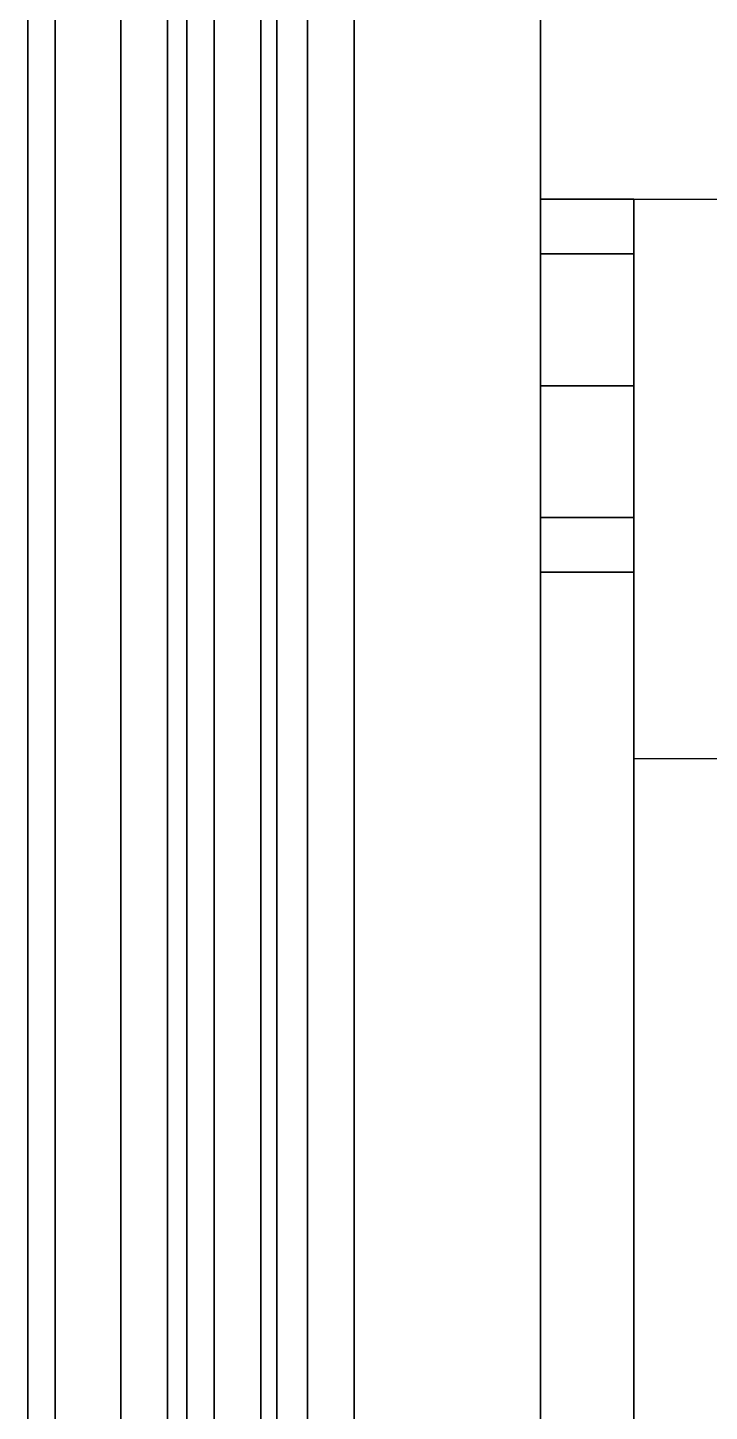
# Model space of a CAD drawing. Header units: millimetres. Extents: x -0.9 to 1, y -2.1 to 9.
# Drawn here: x -0.87 to -0.7238, y -1.26 to -0.9632 of the extents above; entities that cross this region are included whole.
import ezdxf

# ---------------------------------------------------------------- set-up
doc = ezdxf.new("R2010")
doc.units = ezdxf.units.MM
for name, color, linetype in [('cargo_platform', 3, 'Continuous'), ('fenders', 6, 'Continuous'), ('frame', 5, 'Continuous'), ('tent', 4, 'Continuous')]:
    doc.layers.add(name, color=color, linetype=linetype)

msp = doc.modelspace()

# ---------------------------------------------------------------- linework, layer by layer
for points in [[(-0.86414, -0.46689, 1.30433), (-0.85, -0.46537, 1.29868), (-0.85, -1.61482, 0.99068), (-0.86414, -1.61634, 0.99634)], [(-0.85, -0.46537, 1.29868), (-0.83586, -0.46689, 1.30433), (-0.83586, -1.61634, 0.99634), (-0.85, -1.61482, 0.99068)], [(-0.87, -0.47055, 1.31799), (-0.86414, -0.46689, 1.30433), (-0.86414, -1.61634, 0.99634), (-0.87, -1.62, 1.01)], [(-0.83586, -0.46689, 1.30433), (-0.83, -0.47055, 1.31799), (-0.83, -1.62, 1.01), (-0.83586, -1.61634, 0.99634)], [(-0.86414, -0.47421, 1.33165), (-0.87, -0.47055, 1.31799), (-0.87, -1.62, 1.01), (-0.86414, -1.62366, 1.02366)], [(-0.83, -0.47055, 1.31799), (-0.83586, -0.47421, 1.33165), (-0.83586, -1.62366, 1.02366), (-0.83, -1.62, 1.01)], [(-0.85, -0.47572, 1.33731), (-0.86414, -0.47421, 1.33165), (-0.86414, -1.62366, 1.02366), (-0.85, -1.62518, 1.02932)], [(-0.83586, -0.47421, 1.33165), (-0.85, -0.47572, 1.33731), (-0.85, -1.62518, 1.02932), (-0.83586, -1.62366, 1.02366)]]:
    msp.add_3dface(points)
at = {"layer": 'cargo_platform'}
for points in [[(-0.83, -0.37, 0.815), (-0.83, -1.92, 0.815), (-0.83, -1.89, 0.875), (-0.83, -0.4, 0.875)], [(0.83, -0.37, 0.815), (0.83, -1.92, 0.815), (-0.83, -1.92, 0.815), (-0.83, -0.37, 0.815)], [(-0.83, -0.37, 1.365), (-0.83, -1.92, 1.365), (-0.8, -1.92, 1.365), (-0.8, -0.4, 1.365)], [(-0.83, -0.4, 1.345), (-0.83, -1.89, 1.345), (-0.83, -1.92, 1.365), (-0.83, -0.37, 1.365)], [(-0.8, -1.92, 1.365), (-0.8, -1.89, 1.345), (-0.8, -0.4, 1.345), (-0.8, -0.4, 1.365)], [(-0.8, -1.92, 0.875), (0.8, -1.92, 0.875), (0.8, -0.4, 0.875), (-0.8, -0.4, 0.875)], [(-0.83, -1.89, 0.875), (-0.82, -1.89, 0.875), (-0.82, -0.93, 0.875), (-0.83, -0.93, 0.875)], [(-0.82, -0.93, 0.875), (-0.82, -1.89, 0.875), (-0.82, -1.89, 1.345), (-0.82, -0.93, 1.345)], [(-0.81, -1.89, 0.875), (-0.8, -1.89, 0.875), (-0.8, -0.93, 0.875), (-0.81, -0.93, 0.875)], [(-0.81, -1.89, 1.345), (-0.81, -1.89, 0.875), (-0.81, -0.93, 0.875), (-0.81, -0.93, 1.345)]]:
    msp.add_3dface(points, dxfattribs=at)
at = {"layer": 'fenders'}
for points in [[(-0.84, -0.36, 0.79), (-0.84, -1.76, 0.79), (-0.83, -1.76, 0.8), (-0.83, -0.36, 0.8)], [(-0.84, -0.36, 0.75), (-0.84, -1.76, 0.75), (-0.84, -1.76, 0.79), (-0.84, -0.36, 0.79)], [(-0.83, -0.36, 0.8), (-0.83, -1.76, 0.8), (-0.33, -1.76, 0.8), (-0.33, -0.36, 0.8)]]:
    msp.add_3dface(points, dxfattribs=at)
at = {"layer": 'frame'}
for points in [[(-0.74, -1.01172, 0.35828), (-0.74, -1, 0.33), (-0.76, -1, 0.33), (-0.76, -1.01172, 0.35828)], [(-0.74, -1, 0.33), (-0.74, -1.01172, 0.30172), (-0.76, -1.01172, 0.30172), (-0.76, -1, 0.33)], [(-0.76, -1.01172, 0.30172), (-0.76, -1.08, 0.33), (-0.76, -1.06828, 0.35828), (-0.76, -1, 0.33)], [(-0.76, -1, 0.33), (-0.76, -1.06828, 0.35828), (-0.76, -1.04, 0.37), (-0.76, -1.01172, 0.35828)], [(-0.69, -1, 0.26), (-0.69, -1.79, 0.26), (-0.74, -1.79, 0.26), (-0.74, -1, 0.26)], [(-0.74, -1, 0.26), (-0.74, -1.79, 0.26), (-0.74, -1.77, 0.29), (-0.74, -1.57, 0.29)], [(-0.74, -1, 0.26), (-0.74, -1.57, 0.29), (-0.74, -1.57, 0.34), (-0.74, -1.12, 0.38)], [(-0.74, -1, 0.38), (-0.74, -1, 0.38), (-0.74, -1, 0.26), (-0.74, -1.12, 0.38)], [(-0.74, -1.04, 0.37), (-0.74, -1.01172, 0.35828), (-0.76, -1.01172, 0.35828), (-0.76, -1.04, 0.37)], [(-0.74, -1.01172, 0.30172), (-0.74, -1.04, 0.29), (-0.76, -1.04, 0.29), (-0.76, -1.01172, 0.30172)], [(-0.76, -1.04, 0.29), (-0.76, -1.06828, 0.30172), (-0.76, -1.08, 0.33), (-0.76, -1.01172, 0.30172)], [(-0.74, -1.06828, 0.35828), (-0.74, -1.04, 0.37), (-0.76, -1.04, 0.37), (-0.76, -1.06828, 0.35828)], [(-0.74, -1.04, 0.29), (-0.74, -1.06828, 0.30172), (-0.76, -1.06828, 0.30172), (-0.76, -1.04, 0.29)], [(-0.74, -1.08, 0.33), (-0.74, -1.06828, 0.35828), (-0.76, -1.06828, 0.35828), (-0.76, -1.08, 0.33)], [(-0.74, -1.06828, 0.30172), (-0.74, -1.08, 0.33), (-0.76, -1.08, 0.33), (-0.76, -1.06828, 0.30172)], [(-0.74, -1.12, 0.38), (-0.74, -1.79, 0.38), (-0.69, -1.79, 0.38), (-0.69, -1.12, 0.38)], [(-0.74, -1.57, 0.34), (-0.74, -1.77, 0.34), (-0.74, -1.79, 0.38), (-0.74, -1.12, 0.38)]]:
    msp.add_3dface(points, dxfattribs=at)
at = {"layer": 'tent'}
for points in [[(-0.81657, -0.89, 1.97657), (-0.84, -0.89, 1.92), (-0.84, -1.45, 1.88), (-0.81657, -1.45, 1.93657)], [(-0.84, -0.89, 1.92), (-0.84, -0.89, 1.82), (-0.84, -1.45, 1.81), (-0.84, -1.45, 1.88)], [(-0.76, -0.89, 2), (-0.81657, -0.89, 1.97657), (-0.81657, -1.45, 1.93657), (-0.76, -1.45, 1.96)], [(0.76, -0.89, 2), (-0.76, -0.89, 2), (-0.76, -1.45, 1.96), (0.76, -1.45, 1.96)]]:
    msp.add_3dface(points, dxfattribs=at)

doc.saveas('drawing.dxf')
